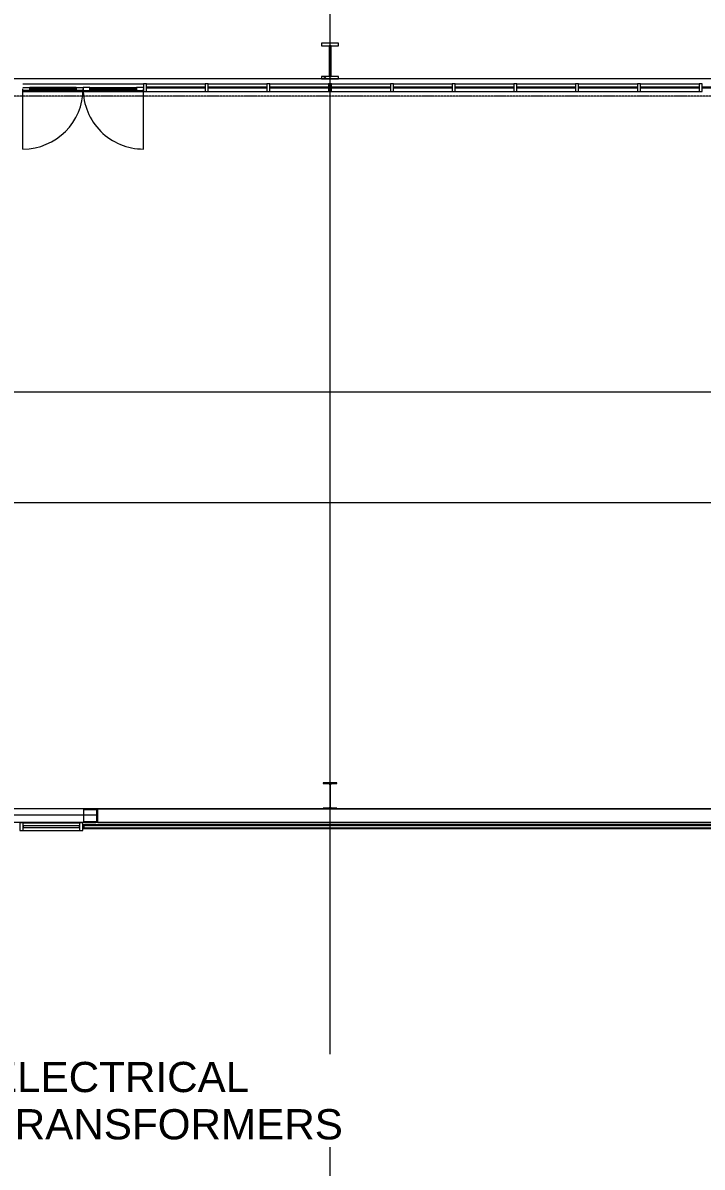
# Model space of a CAD drawing. Header units: inches. Extents: x 25557 to 33164, y -23509 to -20035.
# Drawn here: x 28838 to 29236, y -22997 to -22327 of the extents above; entities that cross this region are included whole.
import ezdxf

# ---------------------------------------------------------------- set-up
doc = ezdxf.new("R2010")
doc.units = ezdxf.units.IN
doc.header["$MEASUREMENT"] = 0
doc.linetypes.add('Grid Line 1_2_', pattern=[0.875, 0.5, -0.125, 0.125, -0.125])
for name, color, linetype, lineweight in [('A-DOOR', 31, 'Continuous', 9), ('A-GLAZ-CURT', 52, 'Continuous', 9), ('A-GLAZ-CWMG', 51, 'Continuous', 9), ('A-WALL', 113, 'Continuous', 25), ('A-WALL-PATT', 111, 'Continuous', 25), ('C-BLDG-PADS', 91, 'Continuous', 9), ('C-TOPO', 7, 'Continuous', 9), ('G-ANNO-SYMB', 111, 'Continuous', 9), ('G-ANNO-TEXT', 231, 'Continuous', 9), ('S-BEAM', 12, 'Continuous', 9), ('S-COLS', 52, 'Continuous', 9), ('S-GRID', 1, 'Continuous', 9)]:
    doc.layers.add(name, color=color, linetype=linetype, lineweight=lineweight)
doc.styles.add('Arial_1', font='arial.ttf', dxfattribs={"height": 17.703593})
pattern_1 = [(225, (29018.21, -22360.053), (19.00703, -19.00703), []), (225, (29018.21, -22388.853), (19.00703, -19.00703), [])]

# ---------------------------------------------------------------- blocks, each defined once
blk = doc.blocks.new('W-Wide Flange-Column - B2_D-1169473-Overall Floor Plan')
at = {"layer": 'S-COLS'}
h = blk.add_hatch(dxfattribs=at)
h.set_pattern_fill('FP_7', color=256, style=0, pattern_type=2)
h.set_pattern_definition([(225, (29018.21, -22779.678), (19.00703, -19.00703), []), (225, (29018.21, -22808.478), (19.00703, -19.00703), [])])
h.paths.add_polyline_path([(-4, 7.62), (-4, 7.19), (-0.84, 7.19), (-0.35, 6.99), (-0.14, 6.5), (-0.14, -6.5), (-0.35, -6.99), (-0.84, -7.19), (-4, -7.19), (-4, -7.62), (4, -7.62), (4, -7.19), (0.84, -7.19), (0.35, -6.99), (0.14, -6.5), (0.14, 6.5), (0.35, 6.99), (0.84, 7.19), (4, 7.19), (4, 7.62)], flags=0)
at = {"layer": 'S-COLS', "lineweight": 15}
for p, q in [((4, 7.62), (-4, 7.62)), ((-4, 7.62), (-4, 7.19)), ((-4, 7.19), (-0.84, 7.19)), ((0.84, 7.19), (4, 7.19)), ((4, 7.19), (4, 7.62)), ((-0.14, 6.5), (-0.14, -6.5)), ((0.14, -6.5), (0.14, 6.5)), ((-0.84, -7.19), (-4, -7.19)), ((-4, -7.19), (-4, -7.62)), ((-4, -7.62), (4, -7.62)), ((4, -7.19), (0.84, -7.19)), ((4, -7.62), (4, -7.19))]:
    blk.add_line(p, q, dxfattribs=at)
for centre, start, end in [((-0.84, 6.5), 0, 90), ((0.84, 6.5), 90, 180), ((-0.84, -6.5), 270, 0), ((0.84, -6.5), 180, 270)]:
    blk.add_arc(centre, 0.691, start, end, dxfattribs=at)
blk = doc.blocks.new('columns and girder2 - one-V35-Overall Floor Plan')
at = {"layer": 'S-BEAM'}
h = blk.add_hatch(dxfattribs=at)
h.set_pattern_fill('FP_36', color=256, style=0, pattern_type=2)
h.set_pattern_definition(pattern_1)
h.paths.add_polyline_path([(5, -0.5), (-5, -0.5), (-5, -2), (5, -2)], flags=0)
h.paths.add_polyline_path([(-5, -20), (-5, -21.5), (5, -21.5), (5, -20)], flags=0)
h.paths.add_polyline_path([(5, -1204.75), (-5, -1204.75), (-5, -1206.25), (5, -1206.25)], flags=0)
h.paths.add_polyline_path([(5, -1224.25), (-5, -1224.25), (-5, -1225), (5, -1225)], flags=0)
h = blk.add_hatch(dxfattribs=at)
h.set_pattern_fill('FP_36', color=256, style=0, pattern_type=2)
h.set_pattern_definition(pattern_1)
h.paths.add_polyline_path([(-0.63, -2), (-0.63, -20), (0.62, -20), (0.62, -2)], flags=0)
h.paths.add_polyline_path([(-0.63, -1206.25), (-0.63, -1224.25), (0.62, -1224.25), (0.62, -1206.25)], flags=0)
at = {"layer": 'S-BEAM', "lineweight": 15}
for p, q in [((5, -0.5), (-5, -0.5)), ((-5, -0.5), (-5, -2)), ((-5, -2), (5, -2)), ((0.62, -2), (-0.63, -2)), ((-0.63, -2), (-0.63, -20)), ((0.62, -20), (0.62, -2)), ((5, -2), (5, -0.5)), ((5, -20), (-5, -20)), ((-5, -20), (-5, -21.5)), ((-0.63, -20), (0.62, -20)), ((5, -21.5), (5, -20)), ((-5, -21.5), (5, -21.5))]:
    blk.add_line(p, q, dxfattribs=at)
blk = doc.blocks.new('System Panel - Exterior Glazing-1142335-Overall Floor Plan')
at = {"layer": 'A-GLAZ-CURT'}
for p, q in [((16.53125, -0.25), (-16.53125, -0.25)), ((-16.53125, -0.25), (-16.53125, -1.25)), ((-16.53125, -1.25), (-16.53125, -0.25)), ((16.53125, -0.25), (-16.53125, -0.25)), ((-16.53125, -1.25), (16.53125, -1.25)), ((-16.53125, -1.25), (16.53125, -1.25)), ((16.53125, -1.25), (16.53125, -0.25)), ((16.53125, -0.25), (16.53125, -1.25))]:
    blk.add_line(p, q, dxfattribs=at)
blk = doc.blocks.new('Rectangular Mullion - Exterior 2_ x 4_5_-1135321-Overall Floor Plan')
at = {"layer": 'A-GLAZ-CWMG'}
for p, q in [((22278.7, -22795.43), (22311.77, -22795.43)), ((22278.7, -22799.93), (22311.77, -22799.93))]:
    blk.add_line(p, q, dxfattribs=at)
blk = doc.blocks.new('Rectangular Mullion - Exterior 2_ x 4_5_-1142382-Overall Floor Plan')
at = {"layer": 'A-GLAZ-CWMG', "lineweight": 13}
for p, q in [((0, 3), (-2, 3)), ((-2, 3), (-2, -1.5)), ((0, -1.5), (0, 3)), ((-2, -1.5), (0, -1.5))]:
    blk.add_line(p, q, dxfattribs=at)
blk = doc.blocks.new('Rectangular Mullion - Exterior 2_ x 4_5_-827464-Overall Floor Plan')
at = {"layer": 'A-GLAZ-CWMG', "lineweight": 13}
for p, q in [((-1, 3), (1, 3)), ((-1, -1.5), (-1, 3)), ((1, 3), (1, -1.5)), ((1, -1.5), (-1, -1.5))]:
    blk.add_line(p, q, dxfattribs=at)
blk = doc.blocks.new('System Panel - Interior Glazing-1179545-Overall Floor Plan')
at = {"layer": 'A-GLAZ-CURT'}
for p, q in [((17.21875, -0.5625), (-17.21875, -0.5625)), ((-17.21875, -0.5625), (-17.21875, -0.9375)), ((-17.21875, -0.9375), (17.21875, -0.9375)), ((17.21875, -0.9375), (17.21875, -0.5625))]:
    blk.add_line(p, q, dxfattribs=at)
blk = doc.blocks.new('Door_Single_Storefront - one-1179722-Overall Floor Plan')
at = {"layer": 'A-DOOR'}
for p, q in [((-17.65625, 35.3125), (-17.65625, 0)), ((-13.65625, 1), (-17.65625, 1)), ((-13.65625, -0.75), (-13.65625, 1)), ((-13.65625, 1), (13.65625, 1)), ((13.65625, 0.5), (-13.65625, 0.5)), ((-13.65625, 0.5), (-13.65625, -0.25)), ((17.65625, 1), (13.65625, 1)), ((13.65625, 1), (13.65625, -0.75)), ((13.65625, -0.25), (13.65625, 0.5)), ((17.65625, -0.75), (17.65625, 1)), ((-17.65625, -0.75), (-13.65625, -0.75)), ((-13.65625, -0.25), (13.65625, -0.25)), ((13.65625, -0.75), (-13.65625, -0.75)), ((13.65625, -0.75), (17.65625, -0.75))]:
    blk.add_line(p, q, dxfattribs=at)
blk.add_arc((-17.65625, 0), 35.3125, 360, 90, dxfattribs=at)
blk = doc.blocks.new('Door_Single_Storefront - one-1179728-Overall Floor Plan')
at = {"layer": 'A-DOOR'}
for p, q in [((-17.65625, 0.75), (-13.65625, 0.75)), ((-17.65625, -35.3125), (-17.65625, 0)), ((-13.65625, 0.75), (-13.65625, -1)), ((13.65625, 0.75), (-13.65625, 0.75)), ((-13.65625, -0.5), (-13.65625, 0.25)), ((-13.65625, 0.25), (13.65625, 0.25)), ((13.65625, -1), (13.65625, 0.75)), ((13.65625, 0.75), (17.65625, 0.75)), ((13.65625, 0.25), (13.65625, -0.5)), ((17.65625, 0.75), (17.65625, -1)), ((-13.65625, -1), (-17.65625, -1)), ((13.65625, -0.5), (-13.65625, -0.5)), ((-13.65625, -1), (13.65625, -1)), ((17.65625, -1), (13.65625, -1))]:
    blk.add_line(p, q, dxfattribs=at)
blk.add_arc((-17.65625, 0), 35.3125, 270, 0, dxfattribs=at)
blk = doc.blocks.new('Rectangular Mullion - Interior 1_75_ x 4_5_-1179494-Overall Floor Plan')
at = {"layer": 'A-GLAZ-CWMG'}
for p, q in [((24570.45, -22362.3), (24604.89, -22362.3)), ((24570.45, -22366.8), (24604.89, -22366.8))]:
    blk.add_line(p, q, dxfattribs=at)
blk = doc.blocks.new('Rectangular Mullion - Interior 1_75_ x 4_5_-1179495-Overall Floor Plan')
at = {"layer": 'A-GLAZ-CWMG'}
for p, q in [((24099.14, -22362.3), (24134.45, -22362.3)), ((24099.14, -22366.8), (24134.45, -22366.8))]:
    blk.add_line(p, q, dxfattribs=at)
blk = doc.blocks.new('Rectangular Mullion - Interior 1_75_ x 4_5_-1179496-Overall Floor Plan')
at = {"layer": 'A-GLAZ-CWMG'}
for p, q in [((24063.83, -22362.3), (24099.14, -22362.3)), ((24063.83, -22366.8), (24099.14, -22366.8))]:
    blk.add_line(p, q, dxfattribs=at)
blk = doc.blocks.new('Rectangular Mullion - Interior 1_75_ x 4_5_-1179498-Overall Floor Plan')
at = {"layer": 'A-GLAZ-CWMG', "lineweight": 13}
for p, q in [((-0.875, 3), (0.875, 3)), ((-0.875, -1.5), (-0.875, 3)), ((0.875, 3), (0.875, -1.5)), ((0.875, -1.5), (-0.875, -1.5))]:
    blk.add_line(p, q, dxfattribs=at)
blk = doc.blocks.new('Girt_C - 8_D-1182436-Overall Floor Plan')
at = {"layer": 'S-BEAM'}
for p, q in [((23081.89, -22787.3), (22949.77, -22787.3)), ((22949.77, -22787.49), (22949.77, -22787.3)), ((22949.77, -22795.12), (22949.77, -22787.49)), ((23371.39, -22787.3), (23089.89, -22787.3)), ((22949.77, -22795.3), (22949.77, -22795.12)), ((22949.77, -22795.3), (23375.52, -22795.3))]:
    blk.add_line(p, q, dxfattribs=at)

msp = doc.modelspace()

# ---------------------------------------------------------------- hatches: boundary and pattern name
at = {"layer": 'A-WALL-PATT', "lineweight": 9, "transparency": 33554649}
msp.add_hatch(color=256, dxfattribs=at).paths.add_polyline_path([(28873.65, -22798.48), (29269.33, -22798.48), (29269.33, -22796.91), (28873.65, -22796.91)], flags=0)
at = {"layer": 'S-COLS'}
h = msp.add_hatch(dxfattribs=at)
h.set_pattern_fill('FP_17', color=256, style=0, pattern_type=2)
h.set_pattern_definition([(45, (5932.32, 0), (-19.00703, 19.00703), []), (45, (5932.32, 28.8), (-19.00703, 19.00703), [])])
h.paths.add_polyline_path([(28874.28, -22795.3), (28880.89, -22795.3), (28881.38, -22795.1), (28881.58, -22794.6), (28881.58, -22788), (28881.38, -22787.51), (28880.89, -22787.3), (28874.28, -22787.3), (28873.79, -22787.51), (28873.58, -22788), (28873.58, -22794.6), (28873.79, -22795.1)], flags=0)
h.paths.add_polyline_path([(28874.28, -22794.95), (28874.04, -22794.85), (28873.93, -22794.6), (28873.93, -22788), (28874.04, -22787.75), (28874.28, -22787.65), (28880.89, -22787.65), (28881.13, -22787.75), (28881.24, -22788), (28881.24, -22794.6), (28881.13, -22794.85), (28880.89, -22794.95)], flags=0)

# ---------------------------------------------------------------- linework, layer by layer
at = {"layer": 'A-WALL'}
for p, q in [((29269.33, -22796.91), (28873.65, -22796.91)), ((28873.65, -22796.91), (28873.65, -22798.48)), ((28873.65, -22798.48), (29269.33, -22798.48))]:
    msp.add_line(p, q, dxfattribs=at)
at = {"layer": 'C-BLDG-PADS'}
for p, q in [((28743.46, -22790.8), (28873.58, -22790.8)), ((28873.93, -22790.8), (28881.24, -22790.8)), ((28881.58, -22790.8), (28882.08, -22790.8))]:
    msp.add_line(p, q, dxfattribs=at)
at = {"layer": 'C-TOPO'}
for p, q in [((28743.46, -22790.8), (28873.58, -22790.8)), ((28873.93, -22790.8), (28881.24, -22790.8)), ((28881.58, -22790.8), (28882.08, -22790.8))]:
    msp.add_line(p, q, dxfattribs=at)
at = {"layer": 'G-ANNO-SYMB'}
msp.add_line((32243.89, -22607.84), (27927.66, -22607.84), dxfattribs=at)
at = {"layer": 'S-BEAM'}
for p, q in [((28880.89, -22787.3), (29014.21, -22787.3)), ((29022.21, -22787.3), (29303.71, -22787.3))]:
    msp.add_line(p, q, dxfattribs=at)
at = {"layer": 'S-COLS', "lineweight": 15}
for p, q in [((28873.58, -22788), (28873.58, -22794.6)), ((28873.93, -22794.6), (28873.93, -22788)), ((28880.89, -22787.3), (28874.28, -22787.3)), ((28874.28, -22787.65), (28880.89, -22787.65)), ((28881.24, -22788), (28881.24, -22794.6)), ((28881.58, -22794.6), (28881.58, -22788)), ((28880.89, -22794.95), (28874.28, -22794.95)), ((28874.28, -22795.3), (28880.89, -22795.3))]:
    msp.add_line(p, q, dxfattribs=at)
for centre, radius, start, end in [((28874.28, -22788), 0.698, 90, 180), ((28874.28, -22788), 0.349, 90, 180), ((28880.89, -22788), 0.698, 0, 90), ((28880.89, -22788), 0.349, 0, 90), ((28874.28, -22794.6), 0.698, 180, 270), ((28874.28, -22794.6), 0.349, 180, 270), ((28880.89, -22794.6), 0.698, 270, 0), ((28880.89, -22794.6), 0.349, 270, 0)]:
    msp.add_arc(centre, radius, start, end, dxfattribs=at)
at = {"layer": 'S-GRID', "linetype": 'Grid Line 1_2_'}
for p, q in [((29018.21, -23095.8), (29018.21, -20550.05)), ((29018.21, -23413.24), (29018.21, -20902.43)), ((32651.38, -22359.55), (28585.83, -22359.55)), ((33029.79, -22359.55), (28669.83, -22359.55)), ((32933.79, -22369.55), (28669.83, -22369.55)), ((32359.66, -22543.05), (27403.68, -22543.05)), ((32651.38, -22543.05), (27722.53, -22543.05)), ((32359.66, -22787.3), (27403.68, -22787.3)), ((32651.38, -22787.3), (27722.53, -22787.3)), ((32263.66, -22795.3), (27499.68, -22795.3)), ((32555.38, -22795.3), (27847.84, -22795.3))]:
    msp.add_line(p, q, dxfattribs=at)

# ---------------------------------------------------------------- block references
at = {"layer": 'A-DOOR'}
msp.add_blockref('Door_Single_Storefront - one-1179728-Overall Floor Plan', (28855.8, -22365.3), dxfattribs=at)
at = {"layer": 'A-DOOR', "rotation": 180}
msp.add_blockref('Door_Single_Storefront - one-1179722-Overall Floor Plan', (28891.12, -22365.3), dxfattribs=at)
at = {"layer": 'A-GLAZ-CURT', "rotation": 180}
for name, p in [('System Panel - Interior Glazing-1179545-Overall Floor Plan', (28927.74, -22365.3)), ('System Panel - Interior Glazing-1179545-Overall Floor Plan', (28963.93, -22365.3)), ('System Panel - Interior Glazing-1179545-Overall Floor Plan', (29000.12, -22365.3)), ('System Panel - Interior Glazing-1179545-Overall Floor Plan', (29036.3, -22365.3)), ('System Panel - Interior Glazing-1179545-Overall Floor Plan', (29072.49, -22365.3)), ('System Panel - Interior Glazing-1179545-Overall Floor Plan', (29108.68, -22365.3)), ('System Panel - Interior Glazing-1179545-Overall Floor Plan', (29144.87, -22365.3)), ('System Panel - Interior Glazing-1179545-Overall Floor Plan', (29181.05, -22365.3)), ('System Panel - Interior Glazing-1179545-Overall Floor Plan', (29217.24, -22365.3)), ('System Panel - Interior Glazing-1179545-Overall Floor Plan', (29253.43, -22365.3)), ('System Panel - Exterior Glazing-1142335-Overall Floor Plan', (28854.8, -22798.43))]:
    msp.add_blockref(name, p, dxfattribs=at)
at = {"layer": 'A-GLAZ-CWMG'}
for name, p in [('Rectangular Mullion - Interior 1_75_ x 4_5_-1179496-Overall Floor Plan', (4774.32, 0)), ('Rectangular Mullion - Interior 1_75_ x 4_5_-1179495-Overall Floor Plan', (4774.32, 0)), ('Rectangular Mullion - Interior 1_75_ x 4_5_-1179494-Overall Floor Plan', (4340.07, 0)), ('Rectangular Mullion - Interior 1_75_ x 4_5_-1179494-Overall Floor Plan', (4376.26, 0)), ('Rectangular Mullion - Interior 1_75_ x 4_5_-1179494-Overall Floor Plan', (4412.44, 0)), ('Rectangular Mullion - Interior 1_75_ x 4_5_-1179494-Overall Floor Plan', (4448.63, 0)), ('Rectangular Mullion - Interior 1_75_ x 4_5_-1179494-Overall Floor Plan', (4484.82, 0)), ('Rectangular Mullion - Interior 1_75_ x 4_5_-1179494-Overall Floor Plan', (4521.01, 0)), ('Rectangular Mullion - Interior 1_75_ x 4_5_-1179494-Overall Floor Plan', (4557.19, 0)), ('Rectangular Mullion - Interior 1_75_ x 4_5_-1179494-Overall Floor Plan', (4593.38, 0)), ('Rectangular Mullion - Interior 1_75_ x 4_5_-1179494-Overall Floor Plan', (4629.57, 0)), ('Rectangular Mullion - Exterior 2_ x 4_5_-1135321-Overall Floor Plan', (6559.57, 0)), ('Rectangular Mullion - Exterior 2_ x 4_5_-1142382-Overall Floor Plan', (28873.33, -22798.43))]:
    msp.add_blockref(name, p, dxfattribs=at)
at = {"layer": 'A-GLAZ-CWMG', "extrusion": (0, 0, -1)}
for name, p in [('Rectangular Mullion - Interior 1_75_ x 4_5_-1179498-Overall Floor Plan', (-28909.65, -22365.3)), ('Rectangular Mullion - Interior 1_75_ x 4_5_-1179498-Overall Floor Plan', (-28945.83, -22365.3)), ('Rectangular Mullion - Interior 1_75_ x 4_5_-1179498-Overall Floor Plan', (-28982.02, -22365.3)), ('Rectangular Mullion - Interior 1_75_ x 4_5_-1179498-Overall Floor Plan', (-29018.21, -22365.3)), ('Rectangular Mullion - Interior 1_75_ x 4_5_-1179498-Overall Floor Plan', (-29054.4, -22365.3)), ('Rectangular Mullion - Interior 1_75_ x 4_5_-1179498-Overall Floor Plan', (-29090.58, -22365.3)), ('Rectangular Mullion - Interior 1_75_ x 4_5_-1179498-Overall Floor Plan', (-29126.77, -22365.3)), ('Rectangular Mullion - Interior 1_75_ x 4_5_-1179498-Overall Floor Plan', (-29162.96, -22365.3)), ('Rectangular Mullion - Interior 1_75_ x 4_5_-1179498-Overall Floor Plan', (-29199.15, -22365.3)), ('Rectangular Mullion - Interior 1_75_ x 4_5_-1179498-Overall Floor Plan', (-29235.33, -22365.3)), ('Rectangular Mullion - Exterior 2_ x 4_5_-827464-Overall Floor Plan', (-28837.27, -22798.43))]:
    msp.add_blockref(name, p, dxfattribs=at)
at = {"layer": 'S-BEAM', "rotation": 180}
msp.add_blockref('columns and girder2 - one-V35-Overall Floor Plan', (29018.21, -22360.05), dxfattribs=at)
at = {"layer": 'S-BEAM'}
msp.add_blockref('Girt_C - 8_D-1182436-Overall Floor Plan', (5932.32, 0), dxfattribs=at)
at = {"layer": 'S-COLS', "rotation": 180}
msp.add_blockref('W-Wide Flange-Column - B2_D-1169473-Overall Floor Plan', (29018.21, -22779.68), dxfattribs=at)

# ---------------------------------------------------------------- next in the draw order: texts
at = {"layer": 'G-ANNO-TEXT', "color": 145, "insert": (28818.24, -22935.54), "char_height": 17.7036, "width": 246.456, "attachment_point": 1, "line_spacing_factor": 0.938532, "style": 'Arial_1', "bg_fill": 3, "box_fill_scale": 1.25, "bg_fill_color": 0, "bg_fill_transparency": 0}
msp.add_mtext('ELECTRICAL\\PTRANSFORMERS', dxfattribs=at)

doc.saveas('drawing.dxf')
